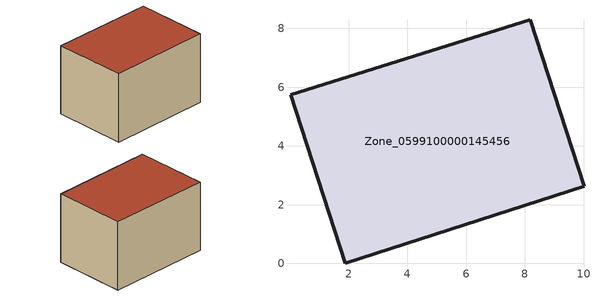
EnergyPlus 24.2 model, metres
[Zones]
Zone_0599100000145456
 floor ground (C_G): 1.88,0 0.02,5.75 8.18,8.3 10.01,2.62 z3.69
 wall outside (C_F): 8.18,8.3 0.02,5.75 1.88,0 10.01,2.62 8.18,8.3 z3.69:9.5
 roof outside (C_R): 0.02,5.75 1.88,0 10.01,2.62 8.18,8.3 z9.5
[BUILDING]
Pand.0599100000145456: North Axis=0; Terrain=City; Loads Convergence Tolerance Value=0.04; Temperature Convergence Tolerance Value=0.4; Solar Distribution=FullExterior; Maximum Number of Warmup Days=25; Minimum Number of Warmup Days=1
[Site:Location]
Rotterdam.The.Hague.AP_ZH_NLD Design_Conditions: Latitude=51.96; Longitude=4.45; Time Zone=1; Elevation=-4.5
[SITE:GROUNDTEMPERATURE:BUILDINGSURFACE]
18, 18, 18, 18, 18, 18, 18, 18, 18, 18, 18, 18
[MATERIAL] Thermal Absorptance=0.9; Solar Absorptance=0.7; Visible Absorptance=0.7
Name | Roughness | Thickness | Conductivity | Density | Specific Heat
G.TC.1946-1964 | MediumSmooth | 0.15 | 1 | 540 | 1210
F.TC.1946-1964 | Rough | 0.3 | 0.857143 | 1920 | 840
R.TC.1946-1964 | MediumRough | 0.2 | 0.235294 | 1500 | 1000
[CONSTRUCTION]
C_G: G.TC.1946-1964
C_F: F.TC.1946-1964
C_R: R.TC.1946-1964
[ZONE]
Zone_0599100000145456: Type=1; Multiplier=1; Ceiling Height=Autocalculate; Volume=Autocalculate; Floor Area=autocalculate; Part of Total Floor Area=Yes
[ZONEINFILTRATION:DESIGNFLOWRATE]
Infil_Zone_0599100000145456: Zone or ZoneList or Space or SpaceList=Zone_0599100000145456; Schedule=AlwaysOn; Design Flow Rate Calculation Method=Flow/Area; Flow Rate per Floor Area=0.003; Constant Term Coefficient=1; Temperature Term Coefficient=0; Velocity Term Coefficient=0; Velocity Squared Term Coefficient=0
[HVACTEMPLATE:ZONE:IDEALLOADSAIRSYSTEM]
Zone_0599100000145456: Maximum Heating Supply Air Temperature=50; Minimum Cooling Supply Air Temperature=13; Maximum Heating Supply Air Humidity Ratio=0.0156; Minimum Cooling Supply Air Humidity Ratio=0.0077; Heating Limit=NoLimit; Cooling Limit=NoLimit; Dehumidification Control Type=ConstantSensibleHeatRatio; Cooling Sensible Heat Ratio=0.7; Dehumidification Setpoint=60; Humidification Control Type=None; Humidification Setpoint=30; Outdoor Air Method=None; Outdoor Air Flow Rate per Person=0.00944; Outdoor Air Flow Rate per Zone Floor Area=0; Outdoor Air Flow Rate per Zone=0; Demand Controlled Ventilation Type=None; Outdoor Air Economizer Type=NoEconomizer; Heat Recovery Type=None; Sensible Heat Recovery Effectiveness=0.7; Latent Heat Recovery Effectiveness=0.65
[ZONECONTROL:THERMOSTAT]
ThermostatControl_Zone_0599100000145456: Zone or ZoneList=Zone_0599100000145456; Control Type Schedule=DualSetpointControlType; Control 1=Thermostat_Zone_0599100000145456; Temperature Difference Between Cutout And Setpoint=0
[THERMOSTATSETPOINT:DUALSETPOINT]
Thermostat_Zone_0599100000145456: Heating Setpoint Temperature Schedule=HeatingSetpoint_Zone_0599100000145456; Cooling Setpoint Temperature Schedule=CoolingSetpoint_Zone_0599100000145456
[SCHEDULE:COMPACT]
HeatingSetpoint_Zone_0599100000145456: Through: 12/31, For: AllDays, Until: 24:00, 21
CoolingSetpoint_Zone_0599100000145456: Through: 12/31, For: AllDays, Until: 24:00, 24
DualSetpointControlType: Through: 12/31, For: AllDays, Until: 24:00, 4
AlwaysOn: Through: 12/31, For: AllDays, Until: 24:00, 1
